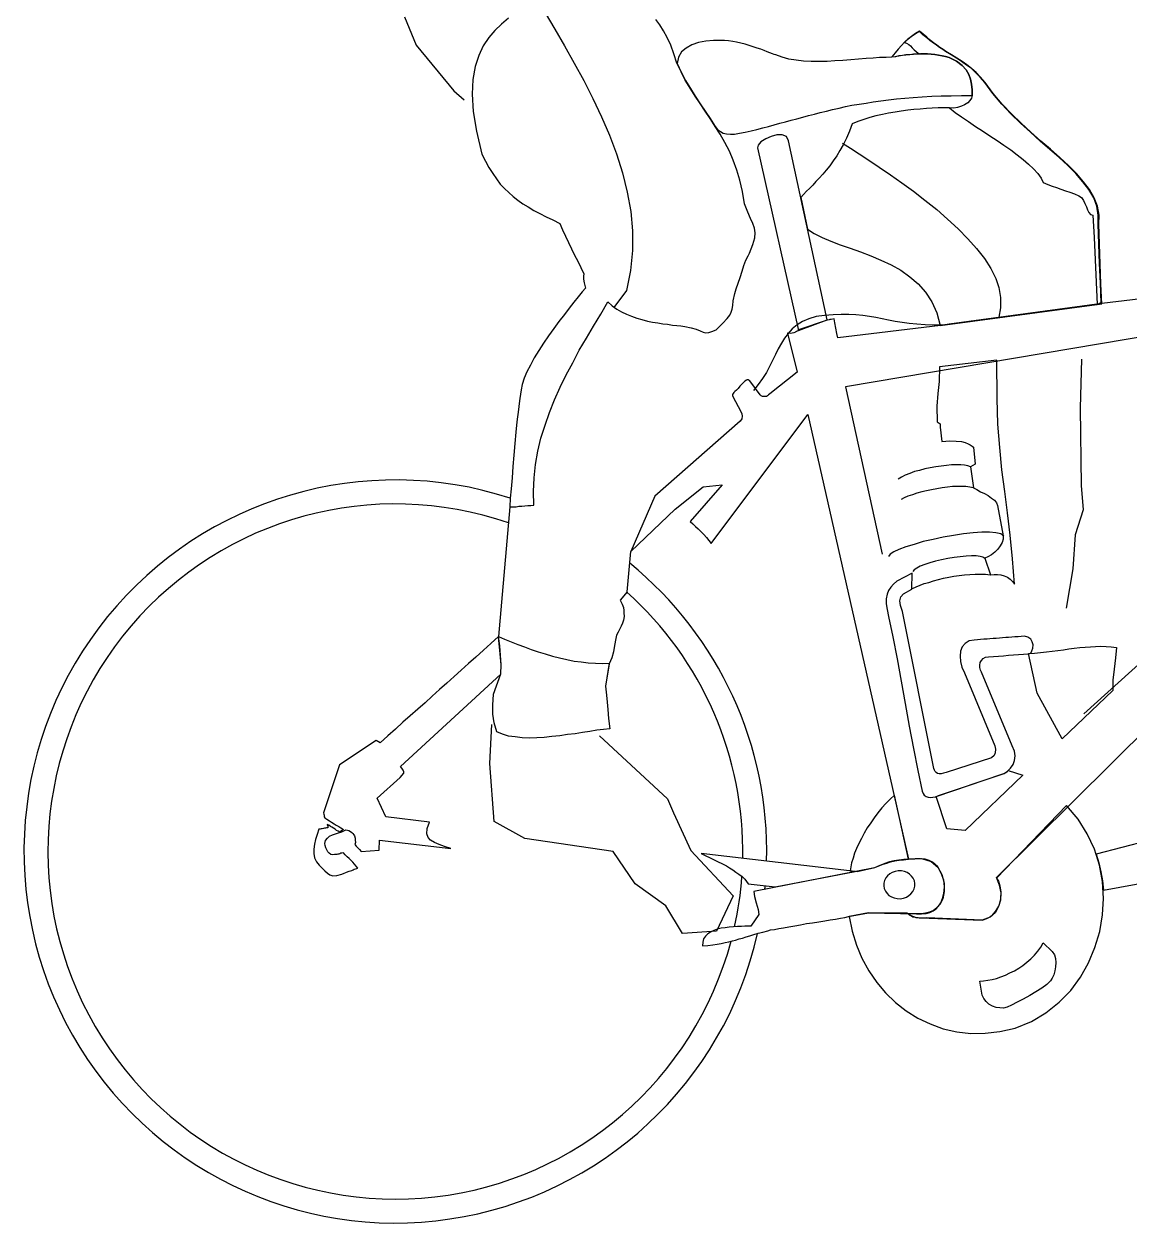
# Model space of a CAD drawing. Header units: millimetres. Extents: x -3215.06 to -3213.35, y 1775.89 to 1777.43.
# Drawn here: x -3215.059 to -3214.17, y 1775.902 to 1776.866 of the extents above; entities that cross this region are included whole.
import ezdxf

# ---------------------------------------------------------------- set-up
doc = ezdxf.new("R2010")
doc.units = ezdxf.units.MM
doc.header["$LTSCALE"] = 10
doc.layers.add('Veículos', color=2, linetype='Continuous')

msp = doc.modelspace()

# ---------------------------------------------------------------- linework, layer by layer
at = {"layer": 'Veículos'}
for p, q in [((-3214.7529, 1776.8718), (-3214.74337, 1776.84907)), ((-3214.74337, 1776.84907), (-3214.71322, 1776.81228)), ((-3214.71322, 1776.81228), (-3214.70486, 1776.8051)), ((-3213.85392, 1776.66619), (-3214.39816, 1776.57429)), ((-3213.84409, 1776.63959), (-3214.2063, 1776.31137)), ((-3214.20829, 1776.59645), (-3214.20924, 1776.5573)), ((-3214.39816, 1776.57429), (-3214.36845, 1776.43978)), ((-3214.20924, 1776.5573), (-3214.20843, 1776.49485)), ((-3214.20843, 1776.49485), (-3214.20696, 1776.47542)), ((-3214.66811, 1776.4777), (-3214.67726, 1776.37345)), ((-3214.20696, 1776.47542), (-3214.21327, 1776.45541)), ((-3214.21327, 1776.45541), (-3214.2151, 1776.42792)), ((-3214.57379, 1776.40955), (-3214.57072, 1776.4419)), ((-3214.2151, 1776.42792), (-3214.22053, 1776.39626)), ((-3214.57379, 1776.40955), (-3214.57926, 1776.40266)), ((-3214.57926, 1776.40266), (-3214.57759, 1776.39968)), ((-3214.57759, 1776.39968), (-3214.57667, 1776.39687)), ((-3214.57667, 1776.39687), (-3214.57649, 1776.39449)), ((-3214.57662, 1776.38681), (-3214.5774, 1776.38435)), ((-3214.57613, 1776.38972), (-3214.57662, 1776.38681)), ((-3214.57649, 1776.39449), (-3214.57634, 1776.39258)), ((-3214.57634, 1776.39258), (-3214.57613, 1776.38972)), ((-3214.58093, 1776.37713), (-3214.58218, 1776.37464)), ((-3214.57968, 1776.37962), (-3214.58093, 1776.37713)), ((-3214.57841, 1776.38187), (-3214.57968, 1776.37962)), ((-3214.5774, 1776.38435), (-3214.57841, 1776.38187)), ((-3214.58293, 1776.37194), (-3214.58396, 1776.36635)), ((-3214.58218, 1776.37464), (-3214.58293, 1776.37194)), ((-3214.58477, 1776.36126), (-3214.58608, 1776.35636)), ((-3214.58396, 1776.36635), (-3214.58477, 1776.36126)), ((-3214.58812, 1776.35165), (-3214.59107, 1776.33369)), ((-3214.58608, 1776.35636), (-3214.58812, 1776.35165)), ((-3214.6841, 1776.27138), (-3214.68256, 1776.30275)), ((-3214.59587, 1776.29367), (-3214.54123, 1776.24309)), ((-3214.68057, 1776.22476), (-3214.6841, 1776.27138)), ((-3214.54123, 1776.24309), (-3214.53647, 1776.23173)), ((-3214.53647, 1776.23173), (-3214.52246, 1776.20153)), ((-3214.65608, 1776.21098), (-3214.68057, 1776.22476)), ((-3214.58494, 1776.20072), (-3214.65608, 1776.21098)), ((-3214.56734, 1776.1747), (-3214.58494, 1776.20072)), ((-3214.52246, 1776.20153), (-3214.48843, 1776.16503)), ((-3214.54255, 1776.15704), (-3214.56734, 1776.1747)), ((-3214.48843, 1776.16503), (-3214.50192, 1776.13666)), ((-3214.52913, 1776.13461), (-3214.54255, 1776.15704)), ((-3214.50192, 1776.13666), (-3214.52913, 1776.13461))]:
    msp.add_line(p, q, dxfattribs=at)
for points in [[(-3214.64685, 1776.88802), (-3214.63964, 1776.87514), (-3214.63194, 1776.86206), (-3214.6242, 1776.84849), (-3214.61645, 1776.8347), (-3214.60868, 1776.82067), (-3214.60137, 1776.80635), (-3214.59425, 1776.79155), (-3214.58785, 1776.77669), (-3214.58217, 1776.76178), (-3214.57741, 1776.74632), (-3214.57362, 1776.73102), (-3214.57076, 1776.71542), (-3214.56934, 1776.6997), (-3214.56934, 1776.68388), (-3214.57102, 1776.66793), (-3214.57435, 1776.65186), (-3214.58434, 1776.63816)], [(-3214.66927, 1776.87074), (-3214.67467, 1776.86602), (-3214.68003, 1776.86083), (-3214.68488, 1776.85519), (-3214.68942, 1776.84861), (-3214.69315, 1776.84089), (-3214.69607, 1776.83205), (-3214.69793, 1776.8216), (-3214.69845, 1776.80957), (-3214.69765, 1776.79573), (-3214.69501, 1776.77986), (-3214.69051, 1776.7615)], [(-3214.69051, 1776.7615), (-3214.68768, 1776.75573), (-3214.6849, 1776.75066), (-3214.68189, 1776.74585), (-3214.67894, 1776.74153), (-3214.67575, 1776.73745), (-3214.67236, 1776.73387), (-3214.66899, 1776.73052), (-3214.6654, 1776.72745), (-3214.66157, 1776.72438), (-3214.65753, 1776.72157), (-3214.65326, 1776.71901), (-3214.64873, 1776.71623), (-3214.64399, 1776.71372), (-3214.63875, 1776.711), (-3214.63353, 1776.70851), (-3214.6278, 1776.7056), (-3214.62573, 1776.70048), (-3214.62343, 1776.69537), (-3214.62088, 1776.69029), (-3214.61858, 1776.68519), (-3214.61606, 1776.68035), (-3214.61351, 1776.67527), (-3214.611, 1776.67042), (-3214.60845, 1776.66534), (-3214.60879, 1776.6634), (-3214.60884, 1776.661), (-3214.60837, 1776.65791), (-3214.60733, 1776.65368), (-3214.60997, 1776.6506), (-3214.61304, 1776.64678), (-3214.61655, 1776.64244), (-3214.62026, 1776.6376), (-3214.62419, 1776.63251), (-3214.62856, 1776.62691), (-3214.63269, 1776.62132), (-3214.63705, 1776.61548), (-3214.64091, 1776.60944), (-3214.64478, 1776.60362), (-3214.6484, 1776.5976), (-3214.65156, 1776.59186), (-3214.65451, 1776.58636), (-3214.65651, 1776.58117), (-3214.65806, 1776.57626), (-3214.65892, 1776.57189), (-3214.66007, 1776.56485), (-3214.6605, 1776.56097), (-3214.66109, 1776.55614), (-3214.6625, 1776.5462), (-3214.6633, 1776.53775), (-3214.66407, 1776.52883), (-3214.66479, 1776.51942), (-3214.66554, 1776.51025), (-3214.66628, 1776.50109), (-3214.66706, 1776.4924), (-3214.66769, 1776.48468), (-3214.66811, 1776.4777), (-3214.66549, 1776.4779), (-3214.66309, 1776.47784), (-3214.66072, 1776.47826), (-3214.65834, 1776.47844), (-3214.65595, 1776.47862), (-3214.65359, 1776.47903), (-3214.65119, 1776.47898), (-3214.64881, 1776.47916), (-3214.64916, 1776.49016), (-3214.64856, 1776.50123), (-3214.64744, 1776.51186), (-3214.64561, 1776.52255), (-3214.64305, 1776.53305), (-3214.63975, 1776.54337), (-3214.63622, 1776.5537), (-3214.63219, 1776.56384), (-3214.62769, 1776.574), (-3214.62269, 1776.58397), (-3214.61742, 1776.59372), (-3214.61218, 1776.6037), (-3214.60645, 1776.61347), (-3214.60072, 1776.62325), (-3214.59497, 1776.6328), (-3214.58923, 1776.64258), (-3214.58589, 1776.63948), (-3214.58209, 1776.63689), (-3214.57833, 1776.63478), (-3214.57434, 1776.63268), (-3214.57015, 1776.63108), (-3214.56595, 1776.62947), (-3214.56179, 1776.62836), (-3214.55739, 1776.62724), (-3214.55325, 1776.62636), (-3214.54913, 1776.62572), (-3214.545, 1776.62507), (-3214.54113, 1776.62464), (-3214.53724, 1776.62397), (-3214.53363, 1776.62376), (-3214.53048, 1776.62329), (-3214.52733, 1776.62281), (-3214.52222, 1776.62175), (-3214.51829, 1776.62061), (-3214.51509, 1776.61942), (-3214.51261, 1776.61841), (-3214.51041, 1776.61785), (-3214.50803, 1776.61803), (-3214.50545, 1776.6187), (-3214.5022, 1776.62015), (-3214.49685, 1776.62559), (-3214.4933, 1776.62922), (-3214.49111, 1776.63201), (-3214.49007, 1776.63425), (-3214.48931, 1776.63671), (-3214.48881, 1776.63962), (-3214.48838, 1776.64349), (-3214.48714, 1776.64933), (-3214.486, 1776.65326), (-3214.48442, 1776.65769), (-3214.48285, 1776.66237), (-3214.4813, 1776.66727), (-3214.47974, 1776.67195), (-3214.47814, 1776.67615), (-3214.47648, 1776.67963), (-3214.47522, 1776.68188), (-3214.47263, 1776.68879), (-3214.47111, 1776.69418), (-3214.4707, 1776.69828), (-3214.47121, 1776.70184), (-3214.4727, 1776.70556), (-3214.47445, 1776.70975), (-3214.47675, 1776.71485), (-3214.47942, 1776.7216), (-3214.48087, 1776.73132), (-3214.48301, 1776.74051), (-3214.48554, 1776.7487), (-3214.4883, 1776.75664), (-3214.49148, 1776.76384), (-3214.49511, 1776.77075), (-3214.49897, 1776.77741), (-3214.50282, 1776.78383), (-3214.50688, 1776.79), (-3214.51092, 1776.79593), (-3214.51498, 1776.80209), (-3214.51903, 1776.80802), (-3214.52311, 1776.81442), (-3214.52694, 1776.82085), (-3214.53033, 1776.82755), (-3214.53374, 1776.83471), (-3214.53623, 1776.8422), (-3214.53868, 1776.84921), (-3214.54153, 1776.85522), (-3214.54434, 1776.86076), (-3214.54733, 1776.86533), (-3214.55052, 1776.86964)], [(-3214.19192, 1776.64119), (-3214.19265, 1776.6572), (-3214.19314, 1776.67322), (-3214.19363, 1776.68924), (-3214.19412, 1776.70527), (-3214.19395, 1776.71247), (-3214.1952, 1776.71957), (-3214.19787, 1776.72632), (-3214.20173, 1776.73298), (-3214.20652, 1776.73933), (-3214.21229, 1776.74585), (-3214.21877, 1776.75231), (-3214.22573, 1776.75873), (-3214.23318, 1776.76537), (-3214.24086, 1776.77198), (-3214.24883, 1776.77904), (-3214.25681, 1776.78636), (-3214.26457, 1776.79392), (-3214.27212, 1776.80174), (-3214.27924, 1776.81031), (-3214.28566, 1776.81918), (-3214.28934, 1776.82345), (-3214.29296, 1776.82701), (-3214.29657, 1776.83033), (-3214.30038, 1776.83316), (-3214.30419, 1776.836), (-3214.30845, 1776.83855), (-3214.31274, 1776.84134), (-3214.31727, 1776.84411), (-3214.31954, 1776.84562), (-3214.32207, 1776.84734), (-3214.3246, 1776.84908), (-3214.32714, 1776.85104), (-3214.32994, 1776.85323), (-3214.3325, 1776.85543), (-3214.33556, 1776.85783), (-3214.3384, 1776.8605), (-3214.34185, 1776.85856), (-3214.34503, 1776.85617), (-3214.34798, 1776.85402), (-3214.35066, 1776.85142), (-3214.3531, 1776.84884), (-3214.35576, 1776.84601), (-3214.35817, 1776.84295), (-3214.3608, 1776.83963), (-3214.35796, 1776.84009), (-3214.35511, 1776.84054), (-3214.35227, 1776.841), (-3214.34943, 1776.84145), (-3214.34633, 1776.84168), (-3214.34347, 1776.8419), (-3214.34061, 1776.84211), (-3214.33773, 1776.84209), (-3214.33485, 1776.84207), (-3214.33197, 1776.84205), (-3214.32908, 1776.84179), (-3214.32618, 1776.84152), (-3214.32326, 1776.84103), (-3214.32036, 1776.84053), (-3214.31768, 1776.84), (-3214.31474, 1776.83927), (-3214.30875, 1776.83613), (-3214.30419, 1776.83287), (-3214.30105, 1776.82928), (-3214.29885, 1776.82561), (-3214.29736, 1776.82164), (-3214.29657, 1776.81763), (-3214.29623, 1776.81311), (-3214.29612, 1776.80856), (-3214.29669, 1776.80659), (-3214.29798, 1776.80458), (-3214.29976, 1776.80276), (-3214.30228, 1776.80114), (-3214.30482, 1776.79998), (-3214.30788, 1776.79904), (-3214.31095, 1776.79857), (-3214.31433, 1776.79879), (-3214.31887, 1776.79869), (-3214.32342, 1776.79858), (-3214.3282, 1776.79846), (-3214.33297, 1776.7981), (-3214.33797, 1776.79773), (-3214.34298, 1776.79735), (-3214.34797, 1776.79673), (-3214.35319, 1776.7961), (-3214.35816, 1776.79524), (-3214.36337, 1776.79436), (-3214.36833, 1776.79327), (-3214.37352, 1776.79216), (-3214.37845, 1776.79083), (-3214.38336, 1776.78926), (-3214.38804, 1776.78771), (-3214.3927, 1776.78592), (-3214.39489, 1776.78), (-3214.39734, 1776.7743), (-3214.39982, 1776.76908), (-3214.40258, 1776.76432), (-3214.40513, 1776.76005), (-3214.40794, 1776.756), (-3214.41077, 1776.75219), (-3214.41362, 1776.74862), (-3214.41624, 1776.7453), (-3214.41912, 1776.74221), (-3214.42179, 1776.73938), (-3214.42445, 1776.73653), (-3214.4269, 1776.73395), (-3214.42935, 1776.73161), (-3214.4318, 1776.72902), (-3214.43402, 1776.72671), (-3214.42849, 1776.70123), (-3214.42318, 1776.69755), (-3214.41671, 1776.69445), (-3214.40979, 1776.69161), (-3214.40236, 1776.68858), (-3214.39425, 1776.68584), (-3214.38611, 1776.68285), (-3214.37772, 1776.67966), (-3214.36955, 1776.6762), (-3214.36136, 1776.6725), (-3214.3536, 1776.66805), (-3214.34625, 1776.66285), (-3214.33958, 1776.65712), (-3214.33356, 1776.65039), (-3214.32865, 1776.64261), (-3214.32464, 1776.6338), (-3214.32195, 1776.62371), (-3214.19192, 1776.64119)], [(-3214.19244, 1776.64187), (-3214.19292, 1776.65765), (-3214.19363, 1776.67342), (-3214.19435, 1776.68918), (-3214.19483, 1776.70521), (-3214.19466, 1776.71242), (-3214.19591, 1776.71952), (-3214.19835, 1776.72628), (-3214.2022, 1776.73294), (-3214.207, 1776.7393), (-3214.21277, 1776.74581), (-3214.21925, 1776.75228), (-3214.2262, 1776.7587), (-3214.23366, 1776.76533), (-3214.24134, 1776.77194), (-3214.2493, 1776.77901), (-3214.25729, 1776.78632), (-3214.26505, 1776.79388), (-3214.27235, 1776.80172), (-3214.27948, 1776.81029), (-3214.28589, 1776.81916), (-3214.28958, 1776.82343), (-3214.2932, 1776.82699), (-3214.29681, 1776.83032), (-3214.30062, 1776.83314), (-3214.30466, 1776.83596), (-3214.3087, 1776.83853), (-3214.31298, 1776.84132), (-3214.3175, 1776.84409), (-3214.31978, 1776.8456), (-3214.32231, 1776.84733), (-3214.32483, 1776.84906), (-3214.32736, 1776.85078), (-3214.33015, 1776.85273), (-3214.33271, 1776.85494), (-3214.33577, 1776.85734), (-3214.3386, 1776.86), (-3214.34044, 1776.85891), (-3214.34205, 1776.85806), (-3214.34365, 1776.85699), (-3214.34525, 1776.8559), (-3214.34661, 1776.85484), (-3214.34796, 1776.85378), (-3214.3493, 1776.85248), (-3214.35064, 1776.85118), (-3214.34892, 1776.85059), (-3214.34718, 1776.84977), (-3214.34564, 1776.84844), (-3214.34433, 1776.84687), (-3214.34277, 1776.84531), (-3214.34123, 1776.84398), (-3214.33969, 1776.84266), (-3214.33773, 1776.84209), (-3214.33485, 1776.84207), (-3214.33197, 1776.84205), (-3214.32908, 1776.84179), (-3214.32618, 1776.84152), (-3214.32326, 1776.84103), (-3214.32036, 1776.84053), (-3214.31768, 1776.84), (-3214.31474, 1776.83927), (-3214.30875, 1776.83613), (-3214.30419, 1776.83287), (-3214.30105, 1776.82928), (-3214.29885, 1776.82561), (-3214.29736, 1776.82164), (-3214.29657, 1776.81763), (-3214.29623, 1776.81311), (-3214.29612, 1776.80856), (-3214.29669, 1776.80659), (-3214.29798, 1776.80458), (-3214.29976, 1776.80276), (-3214.30228, 1776.80114), (-3214.30482, 1776.79998), (-3214.30788, 1776.79904), (-3214.31095, 1776.79857), (-3214.31433, 1776.79879), (-3214.30973, 1776.79506), (-3214.30465, 1776.79136), (-3214.2991, 1776.78772), (-3214.29354, 1776.78382), (-3214.28775, 1776.78018), (-3214.28194, 1776.77631), (-3214.27614, 1776.77242), (-3214.27059, 1776.76877), (-3214.26502, 1776.76488), (-3214.25992, 1776.76095), (-3214.25509, 1776.75724), (-3214.25074, 1776.75349), (-3214.24686, 1776.74971), (-3214.24344, 1776.74589), (-3214.24077, 1776.74225), (-3214.23906, 1776.73855), (-3214.23536, 1776.73715), (-3214.2319, 1776.73574), (-3214.22822, 1776.73457), (-3214.22477, 1776.7334), (-3214.22107, 1776.732), (-3214.21763, 1776.73082), (-3214.21393, 1776.72942), (-3214.21023, 1776.72802), (-3214.20819, 1776.7265), (-3214.20658, 1776.72422), (-3214.20543, 1776.72167), (-3214.20428, 1776.71912), (-3214.20336, 1776.71655), (-3214.20225, 1776.71448), (-3214.20093, 1776.7129), (-3214.19897, 1776.71234), (-3214.19809, 1776.69442), (-3214.19722, 1776.67651), (-3214.19635, 1776.65859), (-3214.19548, 1776.64068), (-3214.19478, 1776.64097), (-3214.19408, 1776.64126), (-3214.19317, 1776.64181), (-3214.19244, 1776.64187)], [(-3214.53347, 1776.83425), (-3214.53031, 1776.8273), (-3214.52669, 1776.82062), (-3214.52285, 1776.81421), (-3214.51903, 1776.80802), (-3214.51496, 1776.80186), (-3214.51092, 1776.79593), (-3214.50688, 1776.79), (-3214.50282, 1776.78383), (-3214.50095, 1776.78134), (-3214.49866, 1776.77959), (-3214.49641, 1776.77832), (-3214.49373, 1776.77781), (-3214.4906, 1776.77757), (-3214.48724, 1776.77757), (-3214.48322, 1776.77836), (-3214.47873, 1776.77918), (-3214.47402, 1776.78025), (-3214.46931, 1776.78133), (-3214.46461, 1776.78264), (-3214.4599, 1776.78371), (-3214.45544, 1776.78501), (-3214.45075, 1776.78633), (-3214.44627, 1776.78739), (-3214.44181, 1776.78868), (-3214.43712, 1776.78999), (-3214.43243, 1776.79131), (-3214.42772, 1776.79263), (-3214.42301, 1776.7937), (-3214.41832, 1776.79501), (-3214.41336, 1776.79611), (-3214.40844, 1776.79743), (-3214.40325, 1776.79854), (-3214.39806, 1776.79966), (-3214.39287, 1776.80077), (-3214.38718, 1776.80168), (-3214.38149, 1776.80259), (-3214.37581, 1776.80349), (-3214.36964, 1776.80444), (-3214.36347, 1776.80515), (-3214.35705, 1776.80587), (-3214.35039, 1776.80661), (-3214.34348, 1776.80713), (-3214.33633, 1776.80767), (-3214.32869, 1776.80801), (-3214.32104, 1776.80835), (-3214.31313, 1776.80847), (-3214.30476, 1776.80862), (-3214.29612, 1776.80856), (-3214.29623, 1776.81311), (-3214.29657, 1776.81763), (-3214.29736, 1776.82164), (-3214.29885, 1776.82561), (-3214.30105, 1776.82928), (-3214.30419, 1776.83287), (-3214.30875, 1776.83613), (-3214.31474, 1776.83927), (-3214.31768, 1776.84), (-3214.32036, 1776.84053), (-3214.32326, 1776.84103), (-3214.32618, 1776.84152), (-3214.32908, 1776.84179), (-3214.33197, 1776.84205), (-3214.33485, 1776.84207), (-3214.33773, 1776.84209), (-3214.34059, 1776.84188), (-3214.34347, 1776.8419), (-3214.34631, 1776.84145), (-3214.34941, 1776.84121), (-3214.35225, 1776.84075), (-3214.35511, 1776.84054), (-3214.35794, 1776.83984), (-3214.36078, 1776.83939), (-3214.36533, 1776.83928), (-3214.37059, 1776.83913), (-3214.37584, 1776.83873), (-3214.38155, 1776.8383), (-3214.38752, 1776.83785), (-3214.39371, 1776.83738), (-3214.40012, 1776.83665), (-3214.40659, 1776.83641), (-3214.41278, 1776.83594), (-3214.41925, 1776.83594), (-3214.42572, 1776.83592), (-3214.43174, 1776.83619), (-3214.43779, 1776.83693), (-3214.44362, 1776.83793), (-3214.449, 1776.83943), (-3214.45417, 1776.84121), (-3214.45539, 1776.84159), (-3214.45688, 1776.8422), (-3214.45886, 1776.84301), (-3214.46108, 1776.8438), (-3214.46355, 1776.84481), (-3214.46626, 1776.8458), (-3214.46921, 1776.84679), (-3214.47241, 1776.84774), (-3214.47561, 1776.84893), (-3214.4788, 1776.84989), (-3214.48221, 1776.8506), (-3214.48564, 1776.85154), (-3214.48879, 1776.85202), (-3214.4922, 1776.85272), (-3214.49533, 1776.85296), (-3214.49821, 1776.85298), (-3214.50418, 1776.85277), (-3214.51038, 1776.8523), (-3214.51629, 1776.85114), (-3214.52167, 1776.8493), (-3214.52627, 1776.84679), (-3214.52986, 1776.84364), (-3214.53242, 1776.83937), (-3214.53347, 1776.83425)], [(-3214.44393, 1776.77222), (-3214.44562, 1776.77569), (-3214.44909, 1776.77711), (-3214.45316, 1776.77703), (-3214.45785, 1776.77573), (-3214.46226, 1776.77372), (-3214.46615, 1776.77126), (-3214.46835, 1776.7687), (-3214.4689, 1776.7665), (-3214.43575, 1776.61966), (-3214.4129, 1776.62809), (-3214.44393, 1776.77222)], [(-3214.40038, 1776.77024), (-3214.39408, 1776.76616), (-3214.38703, 1776.76165), (-3214.37921, 1776.75649), (-3214.37088, 1776.75089), (-3214.36179, 1776.74486), (-3214.35267, 1776.73836), (-3214.34329, 1776.73163), (-3214.33412, 1776.72442), (-3214.32469, 1776.71698), (-3214.31595, 1776.70925), (-3214.30745, 1776.7015), (-3214.29966, 1776.69346), (-3214.29259, 1776.6856), (-3214.28622, 1776.67745), (-3214.28106, 1776.66946), (-3214.2771, 1776.66137), (-3214.27463, 1776.65412), (-3214.2733, 1776.64607), (-3214.2734, 1776.63791), (-3214.27476, 1776.63038)], [(-3213.88902, 1776.67749), (-3214.19194, 1776.64142), (-3214.19194, 1776.64142)], [(-3214.19194, 1776.64142), (-3214.19194, 1776.64142), (-3214.31461, 1776.62474), (-3214.32172, 1776.62372), (-3214.40414, 1776.61366), (-3214.40489, 1776.61721), (-3214.40569, 1776.62145), (-3214.40673, 1776.62568), (-3214.40721, 1776.629), (-3214.40959, 1776.62859), (-3214.41054, 1776.62852), (-3214.41123, 1776.62822), (-3214.41288, 1776.62786), (-3214.43579, 1776.62014), (-3214.43646, 1776.61936), (-3214.43737, 1776.61882), (-3214.43829, 1776.61828), (-3214.43968, 1776.61769), (-3214.44085, 1776.61736), (-3214.44229, 1776.61725), (-3214.4435, 1776.6174), (-3214.44471, 1776.61755), (-3214.43684, 1776.58626), (-3214.459, 1776.56877), (-3214.4599, 1776.56797), (-3214.4608, 1776.56719), (-3214.46172, 1776.56664), (-3214.46291, 1776.56655), (-3214.46386, 1776.56648), (-3214.46484, 1776.56665), (-3214.46583, 1776.56705), (-3214.46661, 1776.56795), (-3214.47512, 1776.57905), (-3214.47564, 1776.57949), (-3214.47639, 1776.57992), (-3214.4771, 1776.57986), (-3214.4778, 1776.57957), (-3214.47894, 1776.57876), (-3214.48006, 1776.57773), (-3214.4814, 1776.57643), (-3214.48296, 1776.57486), (-3214.4845, 1776.57307), (-3214.48584, 1776.57177), (-3214.4872, 1776.57071), (-3214.48784, 1776.5697), (-3214.4885, 1776.56894), (-3214.48892, 1776.56819), (-3214.48887, 1776.56747), (-3214.48856, 1776.56654), (-3214.48238, 1776.55453), (-3214.48152, 1776.55268), (-3214.48114, 1776.55079), (-3214.48145, 1776.54861), (-3214.48274, 1776.5466), (-3214.55154, 1776.48627), (-3214.57072, 1776.4419), (-3214.53518, 1776.47599), (-3214.51257, 1776.494), (-3214.49733, 1776.49539), (-3214.52292, 1776.46613), (-3214.52086, 1776.46413), (-3214.51879, 1776.46213), (-3214.51648, 1776.46014), (-3214.5144, 1776.4579), (-3214.51207, 1776.45568), (-3214.50997, 1776.45321), (-3214.50786, 1776.45073), (-3214.506, 1776.44824), (-3214.42826, 1776.55215), (-3214.3473, 1776.19437), (-3214.33703, 1776.19491), (-3214.32919, 1776.19262), (-3214.32381, 1776.18799), (-3214.32048, 1776.18201), (-3214.31877, 1776.17518), (-3214.31874, 1776.16848), (-3214.31973, 1776.16265), (-3214.32179, 1776.15818), (-3214.32446, 1776.15534), (-3214.32717, 1776.15322), (-3214.33042, 1776.15177), (-3214.33372, 1776.15104), (-3214.33704, 1776.15056), (-3214.34063, 1776.15052), (-3214.34399, 1776.1505), (-3214.34758, 1776.15048), (-3214.34681, 1776.14982), (-3214.3458, 1776.14917), (-3214.3448, 1776.14853), (-3214.34381, 1776.14812), (-3214.3426, 1776.14798), (-3214.34137, 1776.14759), (-3214.33968, 1776.14748), (-3214.33799, 1776.14736), (-3214.28822, 1776.14537), (-3214.28424, 1776.14663), (-3214.28033, 1776.14884), (-3214.27725, 1776.15243), (-3214.2747, 1776.1567), (-3214.27316, 1776.16185), (-3214.27286, 1776.16738), (-3214.27405, 1776.17353), (-3214.27668, 1776.1798), (-3214.15246, 1776.30281)], [(-3214.31909, 1776.62392), (-3214.32675, 1776.62382), (-3214.33398, 1776.62423), (-3214.34073, 1776.62468), (-3214.34676, 1776.62519), (-3214.35258, 1776.62618), (-3214.35816, 1776.62695), (-3214.36351, 1776.62799), (-3214.36862, 1776.62904), (-3214.37374, 1776.6301), (-3214.37884, 1776.63091), (-3214.38417, 1776.6317), (-3214.38972, 1776.63224), (-3214.39526, 1776.63255), (-3214.40149, 1776.63255), (-3214.40794, 1776.63231), (-3214.41486, 1776.63178), (-3214.42174, 1776.63078), (-3214.42758, 1776.6289), (-3214.4327, 1776.62684), (-3214.43705, 1776.62412), (-3214.44089, 1776.62095), (-3214.44421, 1776.61735), (-3214.44705, 1776.61354), (-3214.44961, 1776.60951), (-3214.45215, 1776.605), (-3214.45443, 1776.60027), (-3214.45671, 1776.59555), (-3214.45923, 1776.5908), (-3214.46173, 1776.58582), (-3214.46472, 1776.58103), (-3214.4682, 1776.57622), (-3214.47215, 1776.57137)], [(-3214.32256, 1776.59034), (-3214.32262, 1776.57859), (-3214.32381, 1776.5689), (-3214.32448, 1776.55879), (-3214.32424, 1776.54611), (-3214.32198, 1776.5446), (-3214.32201, 1776.54195), (-3214.32042, 1776.53033), (-3214.31398, 1776.53081), (-3214.30894, 1776.53071), (-3214.30483, 1776.53031), (-3214.30166, 1776.52959), (-3214.29943, 1776.52856), (-3214.29769, 1776.52773), (-3214.29617, 1776.52665), (-3214.29514, 1776.52577), (-3214.29364, 1776.51222), (-3214.29754, 1776.51), (-3214.29507, 1776.49317), (-3214.29233, 1776.49169), (-3214.28933, 1776.49001), (-3214.2861, 1776.48857), (-3214.28333, 1776.48686), (-3214.28055, 1776.48492), (-3214.27826, 1776.48317), (-3214.27667, 1776.48113), (-3214.27577, 1776.4788), (-3214.27129, 1776.45445), (-3214.27134, 1776.45181), (-3214.2721, 1776.44912), (-3214.27356, 1776.44637), (-3214.27553, 1776.44382), (-3214.27799, 1776.44148), (-3214.28071, 1776.43935), (-3214.28345, 1776.43771), (-3214.28601, 1776.43656), (-3214.28141, 1776.42325), (-3214.27855, 1776.42346), (-3214.2759, 1776.42342), (-3214.273, 1776.42316), (-3214.27031, 1776.4224), (-3214.26782, 1776.42116), (-3214.26555, 1776.41965), (-3214.26374, 1776.41786), (-3214.26213, 1776.41559), (-3214.26368, 1776.43609), (-3214.2656, 1776.45512), (-3214.26766, 1776.47294), (-3214.26993, 1776.49027), (-3214.27219, 1776.5076), (-3214.27402, 1776.52545), (-3214.27544, 1776.54427), (-3214.27603, 1776.56484), (-3214.27622, 1776.59575), (-3214.32256, 1776.59034)], [(-3214.29754, 1776.51), (-3214.29976, 1776.51079), (-3214.3022, 1776.51133), (-3214.30533, 1776.51157), (-3214.30892, 1776.51154), (-3214.31276, 1776.51149), (-3214.31681, 1776.51119), (-3214.32108, 1776.51062), (-3214.32536, 1776.51006), (-3214.32986, 1776.50924), (-3214.33411, 1776.50844), (-3214.33857, 1776.50715), (-3214.34256, 1776.50613), (-3214.34628, 1776.50464), (-3214.35001, 1776.50316), (-3214.35302, 1776.50173), (-3214.35577, 1776.50009)], [(-3214.29532, 1776.49315), (-3214.29799, 1776.49366), (-3214.30114, 1776.49415), (-3214.3045, 1776.49413), (-3214.30809, 1776.4941), (-3214.31192, 1776.49405), (-3214.31598, 1776.49375), (-3214.32025, 1776.49318), (-3214.32451, 1776.49239), (-3214.32876, 1776.49159), (-3214.33277, 1776.4908), (-3214.33677, 1776.48978), (-3214.34077, 1776.48876), (-3214.34427, 1776.48754), (-3214.34777, 1776.48631), (-3214.35081, 1776.48513), (-3214.35334, 1776.48374)], [(-3214.2708, 1776.45425), (-3214.27309, 1776.456), (-3214.277, 1776.4569), (-3214.28208, 1776.45747), (-3214.2883, 1776.45748), (-3214.29545, 1776.45694), (-3214.30307, 1776.45613), (-3214.31112, 1776.4548), (-3214.31941, 1776.45345), (-3214.32765, 1776.45163), (-3214.33544, 1776.44984), (-3214.34269, 1776.44762), (-3214.3495, 1776.44567), (-3214.35509, 1776.44357), (-3214.35926, 1776.44157), (-3214.36223, 1776.43967), (-3214.36353, 1776.4379)], [(-3214.28599, 1776.43632), (-3214.2875, 1776.43741), (-3214.28971, 1776.43796), (-3214.29286, 1776.43844), (-3214.29669, 1776.43839), (-3214.30098, 1776.43807), (-3214.30575, 1776.43771), (-3214.31074, 1776.43709), (-3214.31571, 1776.43624), (-3214.3209, 1776.43512), (-3214.32561, 1776.43405), (-3214.3303, 1776.43273), (-3214.33428, 1776.43148), (-3214.33801, 1776.43), (-3214.34078, 1776.42859), (-3214.34283, 1776.42724), (-3214.34391, 1776.42571)], [(-3214.25418, 1776.37376), (-3214.25679, 1776.37357), (-3214.25918, 1776.37339), (-3214.2618, 1776.37319), (-3214.26419, 1776.37301), (-3214.2668, 1776.37281), (-3214.26919, 1776.37263), (-3214.27181, 1776.37243), (-3214.2742, 1776.37225), (-3214.27682, 1776.37205), (-3214.27921, 1776.37187), (-3214.28182, 1776.37167), (-3214.28421, 1776.37149), (-3214.28683, 1776.3713), (-3214.28945, 1776.3711), (-3214.29183, 1776.37092), (-3214.29446, 1776.37072), (-3214.29847, 1776.36994), (-3214.30169, 1776.36801), (-3214.30411, 1776.3652), (-3214.30552, 1776.36173), (-3214.30593, 1776.35763), (-3214.30561, 1776.35333), (-3214.30455, 1776.34886), (-3214.30229, 1776.34423), (-3214.27797, 1776.28566), (-3214.27727, 1776.28284), (-3214.27754, 1776.27994), (-3214.27856, 1776.27771), (-3214.28058, 1776.27588), (-3214.3171, 1776.26425), (-3214.31921, 1776.26361), (-3214.32109, 1776.26323), (-3214.32276, 1776.2631), (-3214.32399, 1776.26349), (-3214.32524, 1776.26411), (-3214.32603, 1776.26501), (-3214.32657, 1776.26593), (-3214.32692, 1776.26734), (-3214.35229, 1776.39367), (-3214.35384, 1776.39836), (-3214.35436, 1776.40215), (-3214.35365, 1776.40533), (-3214.35145, 1776.40789), (-3214.34477, 1776.41151), (-3214.3443, 1776.42449), (-3214.35676, 1776.41803), (-3214.35946, 1776.41567), (-3214.36168, 1776.41334), (-3214.36339, 1776.41058), (-3214.3646, 1776.40761), (-3214.36529, 1776.40397), (-3214.36522, 1776.3999), (-3214.36463, 1776.39515), (-3214.3635, 1776.38971), (-3214.35985, 1776.37321), (-3214.35661, 1776.35571), (-3214.35334, 1776.33774), (-3214.35005, 1776.31953), (-3214.34675, 1776.30133), (-3214.34347, 1776.28336), (-3214.33999, 1776.26587), (-3214.33633, 1776.24913), (-3214.33548, 1776.24728), (-3214.33465, 1776.2459), (-3214.33313, 1776.24482), (-3214.33165, 1776.24421), (-3214.32996, 1776.2441), (-3214.32781, 1776.24426), (-3214.32569, 1776.24466), (-3214.32336, 1776.24555), (-3214.27356, 1776.26227), (-3214.27053, 1776.26345), (-3214.2678, 1776.26534), (-3214.26534, 1776.26768), (-3214.26315, 1776.27048), (-3214.26198, 1776.27393), (-3214.26153, 1776.27755), (-3214.26206, 1776.28135), (-3214.26405, 1776.28552), (-3214.28866, 1776.34479), (-3214.28951, 1776.3464), (-3214.2899, 1776.34853), (-3214.29005, 1776.35043), (-3214.28973, 1776.35261), (-3214.28867, 1776.35437), (-3214.28735, 1776.35591), (-3214.28551, 1776.35701), (-3214.28312, 1776.35719), (-3214.27907, 1776.3575), (-3214.27502, 1776.3578), (-3214.27097, 1776.35811), (-3214.26691, 1776.35841), (-3214.26286, 1776.35872), (-3214.25881, 1776.35903), (-3214.25477, 1776.35933), (-3214.25071, 1776.35964), (-3214.24908, 1776.36024), (-3214.24802, 1776.362), (-3214.24745, 1776.36419), (-3214.24718, 1776.36686), (-3214.24783, 1776.3692), (-3214.24897, 1776.37151), (-3214.25124, 1776.37302), (-3214.25418, 1776.37376)], [(-3214.3441, 1776.41227), (-3214.34132, 1776.41345), (-3214.33807, 1776.41489), (-3214.3348, 1776.4161), (-3214.33105, 1776.4171), (-3214.3273, 1776.41834), (-3214.3233, 1776.41936), (-3214.3193, 1776.42038), (-3214.31505, 1776.42118), (-3214.31079, 1776.42198), (-3214.30652, 1776.42255), (-3214.30225, 1776.42311), (-3214.29796, 1776.42343), (-3214.29367, 1776.42375), (-3214.28958, 1776.42358), (-3214.28551, 1776.42365), (-3214.28164, 1776.42323)], [(-3214.76795, 1776.22852), (-3214.77485, 1776.24358), (-3214.7562, 1776.26009), (-3214.75335, 1776.26366), (-3214.75343, 1776.26462), (-3214.754, 1776.26601), (-3214.75485, 1776.26762), (-3214.75591, 1776.26898), (-3214.67521, 1776.34316), (-3214.67507, 1776.35084), (-3214.67564, 1776.35847), (-3214.67622, 1776.36609), (-3214.67726, 1776.37345), (-3214.68331, 1776.36795), (-3214.68937, 1776.36247), (-3214.69543, 1776.35697), (-3214.70127, 1776.35174), (-3214.70711, 1776.34651), (-3214.71294, 1776.34126), (-3214.71878, 1776.33603), (-3214.72462, 1776.3308), (-3214.73045, 1776.32556), (-3214.73629, 1776.32033), (-3214.74213, 1776.31509), (-3214.74821, 1776.30983), (-3214.75405, 1776.3046), (-3214.76011, 1776.29911), (-3214.76616, 1776.29362), (-3214.77245, 1776.28811), (-3214.77569, 1776.28978), (-3214.80515, 1776.2703), (-3214.81805, 1776.23169), (-3214.81775, 1776.23075), (-3214.81744, 1776.22981), (-3214.81735, 1776.22862), (-3214.81703, 1776.22769), (-3214.81527, 1776.22663), (-3214.81326, 1776.22533), (-3214.8115, 1776.22427), (-3214.80949, 1776.22299), (-3214.80773, 1776.22192), (-3214.80572, 1776.22063), (-3214.80396, 1776.21957), (-3214.80195, 1776.21828), (-3214.80262, 1776.21775), (-3214.80353, 1776.2172), (-3214.80422, 1776.21667), (-3214.8049, 1776.21614), (-3214.80616, 1776.217), (-3214.80741, 1776.21763), (-3214.80867, 1776.21849), (-3214.80993, 1776.21935), (-3214.8112, 1776.22022), (-3214.81244, 1776.22084), (-3214.8137, 1776.22171), (-3214.81495, 1776.22233), (-3214.81466, 1776.22163), (-3214.81463, 1776.22116), (-3214.81457, 1776.22044), (-3214.81452, 1776.21973), (-3214.81547, 1776.21966), (-3214.8164, 1776.21934), (-3214.81712, 1776.21929), (-3214.81807, 1776.21922), (-3214.81901, 1776.21891), (-3214.81996, 1776.21884), (-3214.82066, 1776.21854), (-3214.82161, 1776.21847), (-3214.82297, 1776.21429), (-3214.82436, 1776.21035), (-3214.82526, 1776.20645), (-3214.82569, 1776.20258), (-3214.82566, 1776.19899), (-3214.82516, 1776.19567), (-3214.82372, 1776.19242), (-3214.82136, 1776.18972), (-3214.81902, 1776.18727), (-3214.81693, 1776.18503), (-3214.81488, 1776.18326), (-3214.81286, 1776.18198), (-3214.81041, 1776.1812), (-3214.80731, 1776.18143), (-3214.80332, 1776.18245), (-3214.7982, 1776.18452), (-3214.79726, 1776.18483), (-3214.79632, 1776.18514), (-3214.79515, 1776.18548), (-3214.79423, 1776.18602), (-3214.7933, 1776.18633), (-3214.79212, 1776.18666), (-3214.79118, 1776.18697), (-3214.79025, 1776.18728), (-3214.79157, 1776.18886), (-3214.79312, 1776.19042), (-3214.79444, 1776.192), (-3214.796, 1776.19355), (-3214.79732, 1776.19513), (-3214.79885, 1776.19646), (-3214.80042, 1776.19802), (-3214.80197, 1776.19958), (-3214.80314, 1776.19925), (-3214.8041, 1776.19918), (-3214.80479, 1776.19889), (-3214.80573, 1776.19857), (-3214.80644, 1776.19852), (-3214.80737, 1776.19821), (-3214.8081, 1776.19816), (-3214.80904, 1776.19809), (-3214.81071, 1776.19796), (-3214.81218, 1776.19833), (-3214.81345, 1776.19919), (-3214.81448, 1776.20031), (-3214.81533, 1776.20192), (-3214.81617, 1776.20354), (-3214.81655, 1776.20542), (-3214.81692, 1776.20708), (-3214.81638, 1776.20951), (-3214.81484, 1776.21131), (-3214.81304, 1776.21289), (-3214.81073, 1776.21402), (-3214.8084, 1776.21492), (-3214.80582, 1776.21558), (-3214.80325, 1776.21651), (-3214.80117, 1776.21762), (-3214.8, 1776.21795), (-3214.79879, 1776.2178), (-3214.79756, 1776.21741), (-3214.79631, 1776.21678), (-3214.79529, 1776.21591), (-3214.7945, 1776.21501), (-3214.79371, 1776.2141), (-3214.79316, 1776.21319), (-3214.79254, 1776.21131), (-3214.79242, 1776.20965), (-3214.79229, 1776.20798), (-3214.79289, 1776.20626), (-3214.79159, 1776.20491), (-3214.79029, 1776.20358), (-3214.78898, 1776.20223), (-3214.78766, 1776.20066), (-3214.77312, 1776.20176), (-3214.773, 1776.20968), (-3214.71568, 1776.20298), (-3214.72061, 1776.20477), (-3214.72505, 1776.20635), (-3214.72877, 1776.20798), (-3214.73178, 1776.20968), (-3214.73386, 1776.21192), (-3214.73481, 1776.21496), (-3214.73463, 1776.21905), (-3214.73263, 1776.22424), (-3214.76795, 1776.22852)], [(-3214.59107, 1776.33369), (-3214.59028, 1776.32632), (-3214.58985, 1776.3206), (-3214.58917, 1776.31489), (-3214.58861, 1776.30751), (-3214.58775, 1776.29918), (-3214.59275, 1776.2988), (-3214.59798, 1776.29817), (-3214.60366, 1776.29726), (-3214.60959, 1776.29633), (-3214.61551, 1776.2954), (-3214.62169, 1776.2947), (-3214.62785, 1776.29375), (-3214.63427, 1776.29303), (-3214.64045, 1776.29232), (-3214.64642, 1776.29212), (-3214.6524, 1776.2919), (-3214.65818, 1776.29218), (-3214.66374, 1776.29272), (-3214.66907, 1776.29352), (-3214.67398, 1776.29506), (-3214.67843, 1776.29689), (-3214.68066, 1776.30415), (-3214.68166, 1776.31103), (-3214.68172, 1776.31821), (-3214.68119, 1776.32712), (-3214.67523, 1776.34339), (-3214.67507, 1776.35084), (-3214.67573, 1776.35966), (-3214.67659, 1776.36774), (-3214.67726, 1776.37345), (-3214.67231, 1776.37143), (-3214.6671, 1776.36918), (-3214.66168, 1776.36719), (-3214.65626, 1776.36521), (-3214.65082, 1776.36298), (-3214.64517, 1776.36125), (-3214.63953, 1776.35952), (-3214.63388, 1776.35778), (-3214.62802, 1776.35631), (-3214.62217, 1776.35507), (-3214.61633, 1776.35383), (-3214.61075, 1776.35306), (-3214.60494, 1776.3523), (-3214.59917, 1776.35202), (-3214.59365, 1776.35195), (-3214.58815, 1776.35213), (-3214.59107, 1776.33369)], [(-3214.17991, 1776.36475), (-3214.18071, 1776.35629), (-3214.18195, 1776.34733), (-3214.18295, 1776.33839), (-3214.18304, 1776.32999), (-3214.22372, 1776.2912), (-3214.24377, 1776.32804), (-3214.25073, 1776.35988), (-3214.24596, 1776.36024), (-3214.24119, 1776.3606), (-3214.23645, 1776.3612), (-3214.2317, 1776.36179), (-3214.22719, 1776.36238), (-3214.22267, 1776.36295), (-3214.2184, 1776.36352), (-3214.21412, 1776.36408), (-3214.20962, 1776.36466), (-3214.20533, 1776.36498), (-3214.20105, 1776.3653), (-3214.19699, 1776.36561), (-3214.19268, 1776.3657), (-3214.18836, 1776.36555), (-3214.18425, 1776.36514), (-3214.17991, 1776.36475)], [(-3214.25532, 1776.26197), (-3214.30182, 1776.21746), (-3214.31655, 1776.21898), (-3214.32499, 1776.24496), (-3214.27217, 1776.26285), (-3214.27077, 1776.26343), (-3214.26961, 1776.264), (-3214.26824, 1776.26482), (-3214.26712, 1776.26587), (-3214.25532, 1776.26197)], [(-3214.35863, 1776.24601), (-3214.36221, 1776.24262), (-3214.36556, 1776.23925), (-3214.36888, 1776.23564), (-3214.37194, 1776.23182), (-3214.37499, 1776.22776), (-3214.3778, 1776.22371), (-3214.38062, 1776.21965), (-3214.38293, 1776.21541), (-3214.38525, 1776.21116), (-3214.38734, 1776.20716), (-3214.3892, 1776.20318), (-3214.39082, 1776.19923), (-3214.39196, 1776.19531), (-3214.39312, 1776.19162), (-3214.39382, 1776.18821), (-3214.39431, 1776.18506), (-3214.38875, 1776.18452), (-3214.37437, 1776.18777), (-3214.37112, 1776.18921), (-3214.36786, 1776.19042), (-3214.36481, 1776.19137), (-3214.36177, 1776.19231), (-3214.35846, 1776.19304), (-3214.35491, 1776.19356), (-3214.35135, 1776.19406), (-3214.3473, 1776.19437), (-3214.35863, 1776.24601)], [(-3214.22015, 1776.23753), (-3214.27663, 1776.17909), (-3214.27502, 1776.17682), (-3214.27377, 1776.17307), (-3214.27316, 1776.16808), (-3214.27346, 1776.16255), (-3214.27472, 1776.15694), (-3214.27743, 1776.1517), (-3214.28169, 1776.14778), (-3214.28799, 1776.14538), (-3214.33272, 1776.14729), (-3214.33486, 1776.14713), (-3214.33701, 1776.14696), (-3214.33869, 1776.14707), (-3214.34062, 1776.14716), (-3214.34258, 1776.14774), (-3214.34432, 1776.14856), (-3214.34656, 1776.14959), (-3214.34882, 1776.1511), (-3214.37954, 1776.15142), (-3214.39512, 1776.14832), (-3214.39279, 1776.13651), (-3214.38931, 1776.12527), (-3214.38492, 1776.11482), (-3214.37937, 1776.10469), (-3214.37291, 1776.09535), (-3214.3658, 1776.08701), (-3214.35778, 1776.07922), (-3214.34912, 1776.07245), (-3214.33982, 1776.06668), (-3214.32986, 1776.06192), (-3214.31951, 1776.05814), (-3214.30854, 1776.05562), (-3214.29716, 1776.05432), (-3214.28568, 1776.05447), (-3214.27379, 1776.05585), (-3214.26154, 1776.05869), (-3214.24852, 1776.06399), (-3214.23681, 1776.07086), (-3214.22618, 1776.07934), (-3214.21684, 1776.08892), (-3214.20901, 1776.09957), (-3214.20245, 1776.1111), (-3214.19739, 1776.12346), (-3214.19357, 1776.13622), (-3214.19122, 1776.14958), (-3214.19055, 1776.16282), (-3214.19134, 1776.17642), (-3214.19377, 1776.18966), (-3214.19785, 1776.20254), (-3214.20358, 1776.21481), (-3214.21095, 1776.22672), (-3214.22015, 1776.23753)], [(-3214.19057, 1776.16952), (-3214.12767, 1776.18099), (-3214.1019, 1776.18246), (-3214.09307, 1776.18624), (-3214.08729, 1776.19219), (-3214.08449, 1776.19959), (-3214.08437, 1776.20751), (-3214.08705, 1776.21451), (-3214.09251, 1776.22008), (-3214.10041, 1776.22308), (-3214.11068, 1776.22255), (-3214.13452, 1776.21451), (-3214.19635, 1776.19858), (-3214.19415, 1776.19155), (-3214.19264, 1776.18424), (-3214.19139, 1776.17713), (-3214.19057, 1776.16952)], [(-3214.49384, 1776.18905), (-3214.49134, 1776.18756), (-3214.48881, 1776.18584), (-3214.48628, 1776.18411), (-3214.48376, 1776.18238), (-3214.48121, 1776.18041), (-3214.47915, 1776.17842), (-3214.47757, 1776.17661), (-3214.47646, 1776.17455), (-3214.4547, 1776.17211), (-3214.3902, 1776.18465), (-3214.51426, 1776.19901), (-3214.49384, 1776.18905)], [(-3214.47192, 1776.16842), (-3214.47113, 1776.1644), (-3214.46978, 1776.15923), (-3214.46843, 1776.15406), (-3214.46765, 1776.15004), (-3214.47413, 1776.14067), (-3214.47628, 1776.14051), (-3214.47892, 1776.14056), (-3214.48178, 1776.14034), (-3214.48489, 1776.14034), (-3214.48823, 1776.14009), (-3214.49157, 1776.13984), (-3214.49489, 1776.13935), (-3214.49797, 1776.13887), (-3214.50127, 1776.13815), (-3214.50408, 1776.13721), (-3214.50661, 1776.13582), (-3214.5089, 1776.13445), (-3214.51068, 1776.13264), (-3214.51219, 1776.13037), (-3214.51295, 1776.12768), (-3214.51296, 1776.1248), (-3214.50868, 1776.12512), (-3214.50488, 1776.12565), (-3214.50132, 1776.12616), (-3214.49801, 1776.12665), (-3214.49494, 1776.12736), (-3214.49188, 1776.12807), (-3214.48906, 1776.12876), (-3214.48646, 1776.12944), (-3214.48367, 1776.13037), (-3214.48084, 1776.13106), (-3214.47803, 1776.13199), (-3214.47498, 1776.13294), (-3214.47171, 1776.13391), (-3214.46842, 1776.13488), (-3214.46466, 1776.13588), (-3214.46066, 1776.1369), (-3214.45831, 1776.13756), (-3214.45524, 1776.13803), (-3214.4517, 1776.13877), (-3214.4479, 1776.13931), (-3214.44365, 1776.14011), (-3214.43892, 1776.14094), (-3214.43418, 1776.14178), (-3214.42945, 1776.14261), (-3214.42447, 1776.14323), (-3214.41949, 1776.14408), (-3214.41476, 1776.14492), (-3214.41027, 1776.14574), (-3214.406, 1776.1463), (-3214.40198, 1776.14708), (-3214.39866, 1776.14758), (-3214.3956, 1776.14828), (-3214.37954, 1776.15142), (-3214.34087, 1776.1505), (-3214.3368, 1776.15057), (-3214.33323, 1776.15084), (-3214.33016, 1776.15155), (-3214.32739, 1776.15296), (-3214.32511, 1776.15457), (-3214.32312, 1776.15664), (-3214.3214, 1776.15941), (-3214.31999, 1776.16287), (-3214.31885, 1776.16679), (-3214.31829, 1776.17211), (-3214.31895, 1776.17757), (-3214.32105, 1776.18316), (-3214.32244, 1776.1857), (-3214.32383, 1776.18822), (-3214.32589, 1776.19023), (-3214.32818, 1776.19197), (-3214.33069, 1776.19346), (-3214.33388, 1776.19442), (-3214.33775, 1776.19485), (-3214.34206, 1776.19476), (-3214.34682, 1776.1944), (-3214.35112, 1776.19408), (-3214.35515, 1776.19354), (-3214.35894, 1776.19301), (-3214.36272, 1776.19224), (-3214.36646, 1776.191), (-3214.37042, 1776.18951), (-3214.37483, 1776.1875), (-3214.47192, 1776.16842)], [(-3214.35571, 1776.1851), (-3214.35808, 1776.18468), (-3214.36041, 1776.18379), (-3214.36248, 1776.18267), (-3214.36428, 1776.18109), (-3214.36558, 1776.17933), (-3214.36663, 1776.17732), (-3214.36719, 1776.17513), (-3214.36726, 1776.17296), (-3214.36686, 1776.17083), (-3214.36598, 1776.16875), (-3214.36464, 1776.16692), (-3214.36309, 1776.16536), (-3214.36108, 1776.16408), (-3214.35886, 1776.16329), (-3214.35642, 1776.16275), (-3214.35402, 1776.1627), (-3214.35141, 1776.16313), (-3214.34908, 1776.16402), (-3214.34701, 1776.16514), (-3214.34545, 1776.1667), (-3214.34391, 1776.16849), (-3214.34286, 1776.17049), (-3214.3423, 1776.17269), (-3214.34223, 1776.17485), (-3214.34263, 1776.17698), (-3214.34351, 1776.17907), (-3214.34485, 1776.18089), (-3214.34663, 1776.18243), (-3214.34841, 1776.18374), (-3214.35063, 1776.18453), (-3214.35307, 1776.18506), (-3214.35571, 1776.1851)], [(-3214.23891, 1776.12728), (-3214.23166, 1776.12016), (-3214.23003, 1776.11765), (-3214.22908, 1776.1146), (-3214.22885, 1776.1115), (-3214.22906, 1776.10789), (-3214.22954, 1776.10473), (-3214.23049, 1776.10155), (-3214.23173, 1776.09882), (-3214.23324, 1776.09655), (-3214.23614, 1776.09369), (-3214.24023, 1776.09074), (-3214.2448, 1776.08776), (-3214.24985, 1776.08474), (-3214.25515, 1776.08195), (-3214.25999, 1776.07942), (-3214.26461, 1776.07716), (-3214.26808, 1776.07545), (-3214.27091, 1776.07476), (-3214.27379, 1776.07479), (-3214.27693, 1776.07526), (-3214.27989, 1776.07624), (-3214.28266, 1776.07795), (-3214.28496, 1776.07993), (-3214.28683, 1776.08243), (-3214.28823, 1776.0852), (-3214.29004, 1776.09633), (-3214.28693, 1776.09657), (-3214.28362, 1776.09705), (-3214.28008, 1776.0978), (-3214.27653, 1776.09855), (-3214.27303, 1776.09978), (-3214.26931, 1776.10126), (-3214.26585, 1776.10295), (-3214.26214, 1776.10467), (-3214.25871, 1776.10685), (-3214.25528, 1776.10902), (-3214.25212, 1776.11166), (-3214.24896, 1776.11429), (-3214.24606, 1776.11715), (-3214.24343, 1776.12047), (-3214.24104, 1776.12376), (-3214.23891, 1776.12728)]]:
    msp.add_lwpolyline(points, dxfattribs=at)
for radius, start, end in [(0.29879, 71.97013, 347.26862), (0.27951, 71.01536, 345.04374), (0.29879, 358.51681, 50.87431), (0.27951, 358.87083, 48.25903), (0.27951, 347.50454, 355.87672), (0.29879, 354.14985, 354.69326)]:
    msp.add_arc((-3214.76016, 1776.20064), radius, start, end, dxfattribs=at)

doc.saveas('drawing.dxf')
